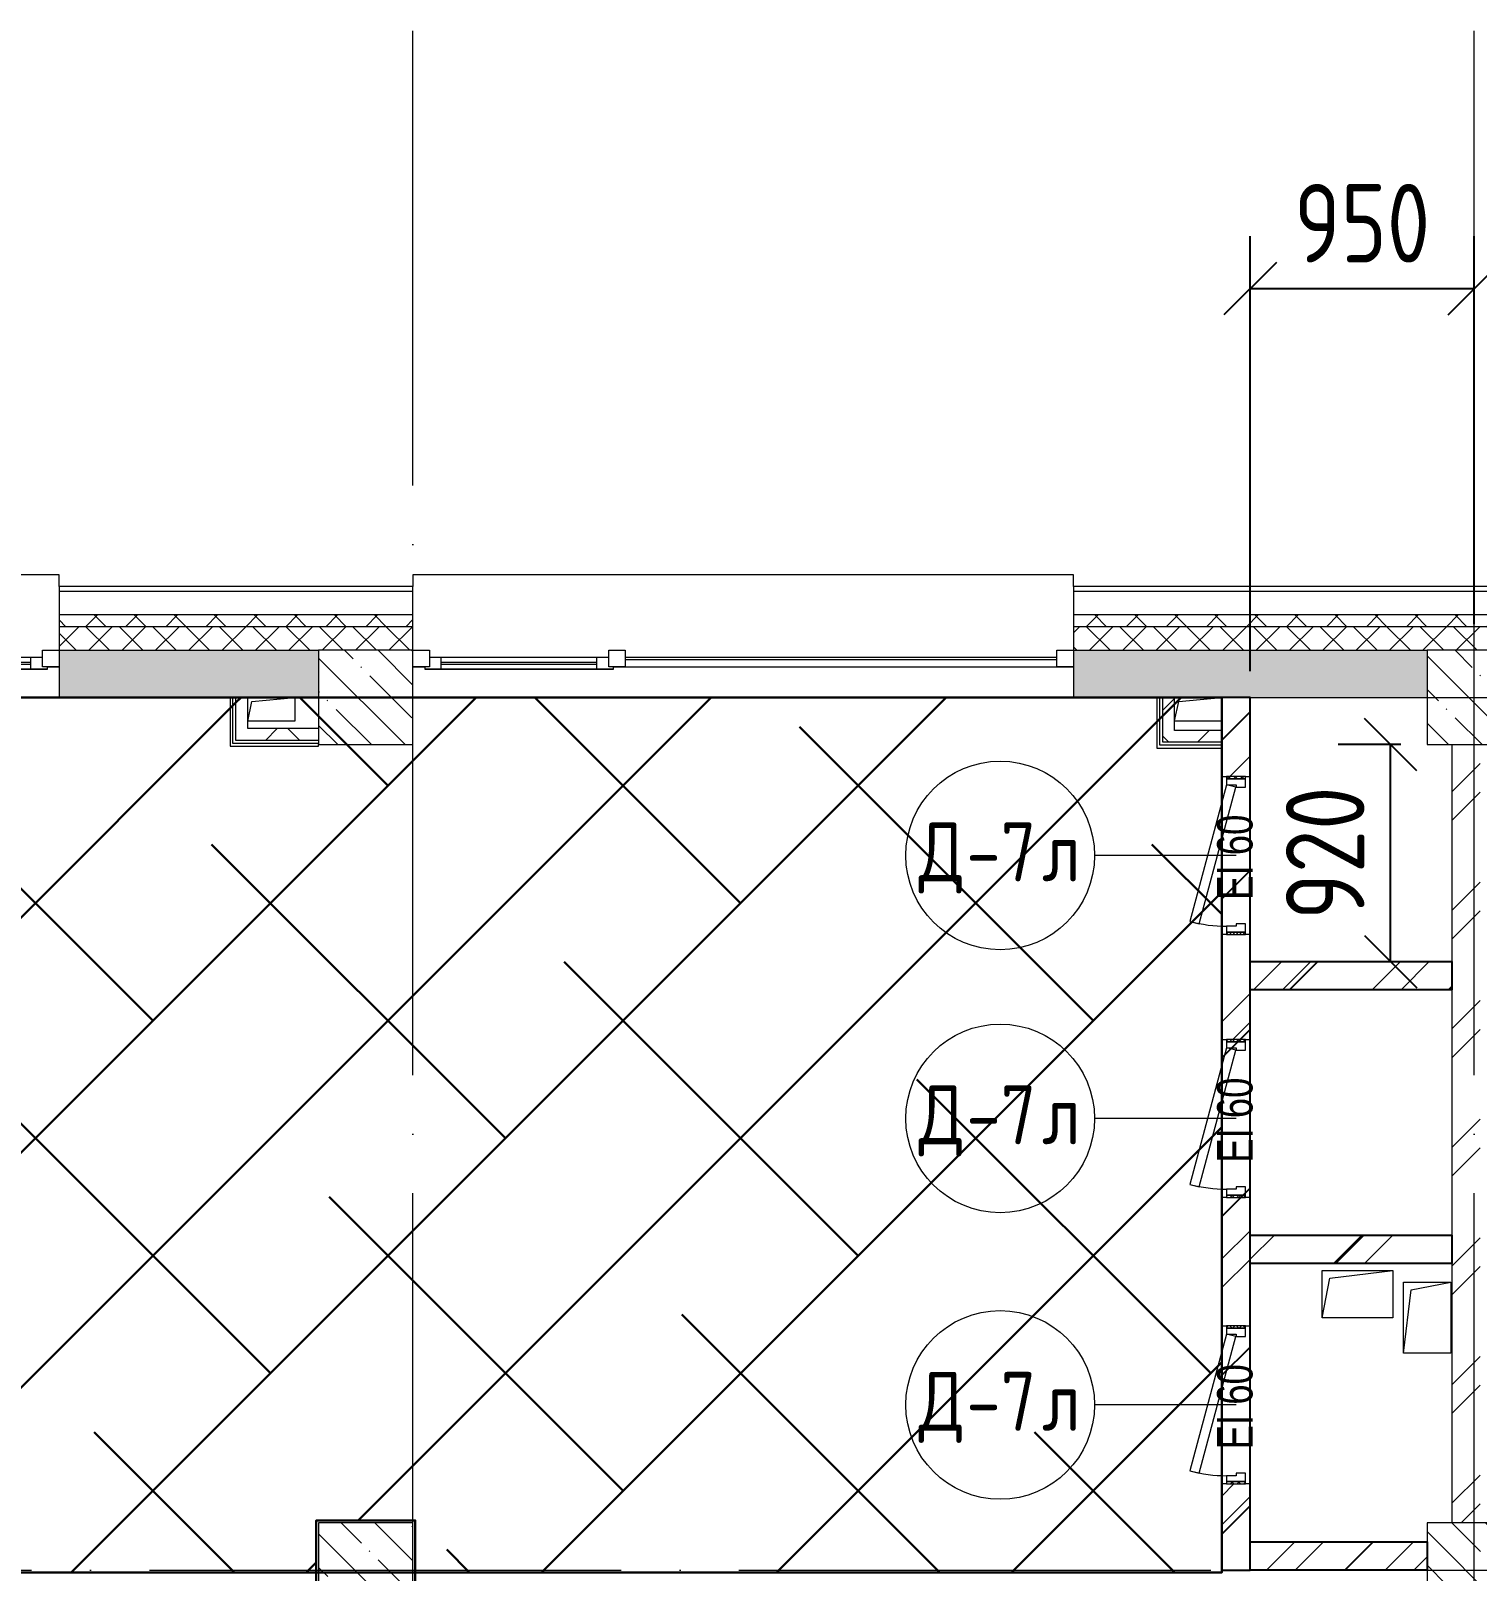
# Model space of a CAD drawing. Header units: millimetres. Extents: x -68946 to 690821, y -552984 to 293768.
# Drawn here: x 47829 to 53961, y -67625 to -61093 of the extents above; entities that cross this region are included whole.
import ezdxf

# ---------------------------------------------------------------- set-up
doc = ezdxf.new("R2010")
doc.units = ezdxf.units.MM
doc.linetypes.add('ADSK_Линия сетки', pattern=[2500, 2000, -250, 0, -250])
doc.layers.get('Defpoints').update_dxf_attribs({"color": 250})
for name, color, linetype, lineweight in [('0) блоки', 250, 'Continuous', 25), ('1.1) Стяжка 5 вып.', 30, 'Continuous', 30), ('1.3) Звуко-изол           5 вып.', 90, 'Continuous', 30), ('A-____-____-DIMS', 250, 'Continuous', 9), ('A-DETL-GENF-OTLN', 250, 'Continuous', 5), ('A-DOOR-____-IDEN', 250, 'Continuous', 9), ('A-DOOR-____-MCUT', 250, 'Continuous', 5), ('A-DOOR-____-OTLN', 250, 'Continuous', 5), ('A-DOOR-FRAM-MCUT', 250, 'Continuous', 5), ('A-DOOR-FRAM-OTLN', 250, 'Continuous', 5), ('A-FLOR-____-OTLN', 250, 'Continuous', 9), ('A-GLAZ-____-MCUT', 250, 'Continuous', 9), ('A-GLAZ-____-OTLN', 250, 'Continuous', 5), ('A-WALL-____-MCUT', 250, 'Continuous', 13), ('A-WALL-____-PATT', 250, 'Continuous', 13), ('A-WALL-FNSH-MCUT', 250, 'Continuous', 13), ('I-WALL-____-OTLN', 250, 'Continuous', 9), ('S-COLS-____-MCUT', 250, 'Continuous', 25), ('S-COLS-____-OTLN', 250, 'Continuous', 9), ('S-GRID-____-OTLN', 250, 'Continuous', 9)]:
    doc.layers.add(name, color=color, linetype=linetype, lineweight=lineweight)
doc.styles.add('Arial Narrow', font='ARIALN.TTF', dxfattribs={"width": 0.9, "height": 150})
doc.styles.add('GOST Common_1', font='', dxfattribs={"width": 0.9, "height": 250})
doc.styles.get("Standard").update_dxf_attribs({"font": 'ГОСТ тип А.ttf'})
doc.styles.get('GOST Common_1').set_extended_font_data('GOST Common')
doc.dimstyles.new('А3', dxfattribs={"dimtxt": 333, "dimasz": 222, "dimexe": 222, "dimexo": 111, "dimgap": 111, "dimtad": 1, "dimtoh": 1, "dimdec": 0, "dimrnd": 0.0015, "dimzin": 0, "dimdsep": 46, "dimtxsty": 'Standard', "dimblk": 'OBLIQUE', "dimcen": 0, "dimclrd": 7, "dimclre": 7, "dimclrt": 7, "dimadec": 0, "dimazin": 0, "dimtfac": 1, "dimtdec": 0, "dimtofl": 0, "dimtmove": 0, "dimatfit": 3, "dimfxl": 1, "dimtolj": 1, "dimtzin": 0, "dimarcsym": 0})
pattern_1 = [(45, (-601.3, -122294.8), (-251.4472, 251.4472), []), (45, (-601.3, -121913.8), (-251.4472, 251.4472), [])]
pattern_2 = [(45, (-601.3, -122294.79), (-141.42136, 141.42136), []), (135, (-601.3, -122294.79), (-141.42136, -141.42136), [])]

# ---------------------------------------------------------------- blocks, each defined once
blk = doc.blocks.new('Дверь_СКБ_1Ст_Внутренняя1 - Н_Д-7л_670x1875h_Технический шкаф ЭОМ и СС-42409413-АР1_Маркировочный план 2 этажа С1')
at = {"layer": 'A-DOOR-____-OTLN'}
h = blk.add_hatch(dxfattribs=at)
h.set_pattern_fill('FP_5', color=256, style=0, pattern_type=2)
h.set_pattern_definition([(135, (1951.41, 124.685), (-14.14214, -14.14214), []), (225, (1951.41, 124.685), (14.14214, -14.14214), [])])
h.paths.add_polyline_path([(337.5, -40), (347.5, -40), (347.5, 40), (337.5, 40)])
at = {"layer": 'A-DOOR-FRAM-OTLN'}
h = blk.add_hatch(dxfattribs=at)
h.set_pattern_fill('FP_6', color=256, style=0, pattern_type=2)
h.set_pattern_definition([(45, (-171.384, 124.685), (-14.1421, 14.1421), []), (135, (-171.384, 124.685), (-14.1421, -14.1421), [])])
h.paths.add_polyline_path([(-322.5, -40), (-312.5, -40), (-312.5, 40), (-322.5, 40)])
at = {"layer": 'A-DOOR-____-MCUT'}
for p, q in [((-267.1, 195.3), (-277.4, 156.7)), ((-277.4, 156.7), (302.1, 1.4)), ((312.5, 40), (-267.1, 195.3)), ((302.1, 1.4), (312.5, 40))]:
    blk.add_line(p, q, dxfattribs=at)
at = {"layer": 'A-DOOR-____-OTLN'}
blk.add_arc((312.5, 40), 600, 165, 180, dxfattribs=at)
at = {"layer": 'A-DOOR-FRAM-MCUT'}
for p, q in [((-312.5, 40), (-322.5, 40)), ((-322.5, 40), (-322.5, -40)), ((-287.5, 40), (-312.5, 40)), ((-312.5, 40), (-312.5, -40)), ((-312.5, -40), (-312.5, 40)), ((-287.5, 0), (-287.5, 40)), ((-277.5, 0), (-287.5, 0)), ((-277.5, -40), (-277.5, 0)), ((312.5, 0), (302.5, 0)), ((302.5, 0), (302.5, -40)), ((312.5, 40), (312.5, 0)), ((337.5, 40), (312.5, 40)), ((337.5, -40), (337.5, 40)), ((347.5, 40), (337.5, 40)), ((337.5, 40), (337.5, -40)), ((347.5, -40), (347.5, 40)), ((-322.5, -40), (-312.5, -40)), ((-312.5, -40), (-277.5, -40)), ((302.5, -40), (337.5, -40)), ((337.5, -40), (347.5, -40))]:
    blk.add_line(p, q, dxfattribs=at)
blk = doc.blocks.new('Окно_СКБ_2Ст1 - Окно_СКБ_2Ст_2800_ОК11-29018754-АР1_Маркировочный план 2 этажа С1')
at = {"layer": 'A-GLAZ-____-MCUT'}
for p, q in [((-1400, -195), (-1400, -125)), ((-1400, -125), (-1330, -125)), ((-1330, -125), (-1330, -195)), ((500, -195), (500, -125)), ((500, -125), (570, -125)), ((570, -125), (570, -195)), ((1330, -195), (1330, -125)), ((1330, -125), (1400, -125)), ((1400, -125), (1400, -195)), ((-1330, -195), (-1400, -195)), ((570, -195), (500, -195)), ((570, -195), (550, -195)), ((550, -195), (550, -205)), ((1330, -155), (570, -155)), ((570, -155), (570, -195)), ((620, -205), (620, -155)), ((1280, -205), (1280, -155)), ((1330, -195), (1330, -155)), ((1400, -195), (1330, -195)), ((1350, -195), (1330, -195)), ((1350, -205), (1350, -195)), ((550, -205), (1350, -205)), ((1350, -205), (550, -205))]:
    blk.add_line(p, q, dxfattribs=at)
at = {"layer": 'A-GLAZ-____-MCUT', "lineweight": 5}
for p, q in [((500, -155), (-1330, -155)), ((500, -165), (-1330, -165)), ((620, -175), (1280, -175)), ((1280, -185), (620, -185))]:
    blk.add_line(p, q, dxfattribs=at)
at = {"layer": 'A-GLAZ-____-OTLN'}
for p, q in [((-1400, -195), (550, -195)), ((1350, -195), (1400, -195))]:
    blk.add_line(p, q, dxfattribs=at)
blk = doc.blocks.new('WNW_Отлив1 - Отлив_металлический 2-V21-АР1_Маркировочный план 2 этажа С1')
at = {"layer": 'A-GLAZ-____-OTLN'}
for p, q in [((1400, 320), (-1400, 320)), ((-1400, 320), (-1400, 270)), ((1400, 270), (1400, 320))]:
    blk.add_line(p, q, dxfattribs=at)
blk = doc.blocks.new('Окно_СКБ_2Ст1 - Окно_СКБ_2Ст_2800_ОК11Л-29018712-АР1_Маркировочный план 2 этажа С1')
at = {"layer": 'A-GLAZ-____-MCUT'}
for p, q in [((-1400, -195), (-1400, -125)), ((-1400, -125), (-1330, -125)), ((-1330, -125), (-1330, -195)), ((-570, -195), (-570, -125)), ((-570, -125), (-500, -125)), ((-500, -125), (-500, -195)), ((1330, -195), (1330, -125)), ((1330, -125), (1400, -125)), ((1400, -125), (1400, -195)), ((-1330, -195), (-1400, -195)), ((-1330, -195), (-1350, -195)), ((-1350, -195), (-1350, -205)), ((-570, -155), (-1330, -155)), ((-1330, -155), (-1330, -195)), ((-1280, -205), (-1280, -155)), ((-620, -205), (-620, -155)), ((-570, -195), (-570, -155)), ((-500, -195), (-570, -195)), ((-550, -195), (-570, -195)), ((-550, -205), (-550, -195)), ((1400, -195), (1330, -195)), ((-1350, -205), (-550, -205)), ((-550, -205), (-1350, -205))]:
    blk.add_line(p, q, dxfattribs=at)
at = {"layer": 'A-GLAZ-____-MCUT', "lineweight": 5}
for p, q in [((-1280, -175), (-620, -175)), ((-620, -185), (-1280, -185)), ((1330, -155), (-500, -155)), ((1330, -165), (-500, -165))]:
    blk.add_line(p, q, dxfattribs=at)
at = {"layer": 'A-GLAZ-____-OTLN'}
for p, q in [((-1400, -195), (-1350, -195)), ((-550, -195), (1400, -195))]:
    blk.add_line(p, q, dxfattribs=at)
blk = doc.blocks.new('_Wn_-As_OpeningMEP_floor__Rectangular - _Wn_-As_OpeningMEP_floor__Rectangular-35307840-АР1_Маркировочный план 2 этажа С1')
at = {"layer": 'A-DETL-GENF-OTLN'}
for p, q in [((-100, 0), (-82.3, 82.3)), ((-82.3, 82.3), (100, 100))]:
    blk.add_line(p, q, dxfattribs=at)
blk = doc.blocks.new('BSC_Колонна _Прямоугольная - 400x400-V37-АР1_Маркировочный план 2 этажа С1')
at = {"layer": 'S-COLS-____-OTLN', "lineweight": 5}
h = blk.add_hatch(dxfattribs=at)
h.set_pattern_fill('FP_40', color=256, style=0, pattern_type=2)
h.set_pattern_definition([(135, (-49850, -54675), (-142.5619, -142.5619), []), (135, (-49707.44, -54675), (-142.5619, -142.5619), [252.016, -50.403, 3.353, -47.05])])
h.paths.add_polyline_path([(-200, -200), (200, -200), (200, 200), (-200, 200)])
at = {"layer": 'S-COLS-____-MCUT', "lineweight": 5}
for p, q in [((200, 200), (-200, 200)), ((-200, 200), (-200, -200)), ((200, -200), (200, 200)), ((-200, -200), (200, -200))]:
    blk.add_line(p, q, dxfattribs=at)
blk = doc.blocks.new('BSC_Колонна _Прямоугольная - 400x400-V38-АР1_Маркировочный план 2 этажа С1')
at = {"layer": 'S-COLS-____-OTLN', "lineweight": 5}
h = blk.add_hatch(dxfattribs=at)
h.set_pattern_fill('FP_41', color=256, style=0, pattern_type=2)
h.set_pattern_definition([(135, (-54550, -54675), (-142.5619, -142.5619), []), (135, (-54407.44, -54675), (-142.5619, -142.5619), [252.016, -50.403, 3.353, -47.05])])
h.paths.add_polyline_path([(-200, -200), (200, -200), (200, 200), (-200, 200)])
at = {"layer": 'S-COLS-____-MCUT', "lineweight": 5}
for p, q in [((200, 200), (-200, 200)), ((-200, 200), (-200, -200)), ((200, -200), (200, 200)), ((-200, -200), (200, -200))]:
    blk.add_line(p, q, dxfattribs=at)
blk = doc.blocks.new('BSC_Колонна _Прямоугольная - 400x400-V42-АР1_Маркировочный план 2 этажа С1')
at = {"layer": 'S-COLS-____-OTLN', "lineweight": 5}
h = blk.add_hatch(dxfattribs=at)
h.set_pattern_fill('FP_46', color=256, style=0, pattern_type=2)
h.set_pattern_definition([(135, (-49850, -58375), (-142.5619, -142.5619), []), (135, (-49707.44, -58375), (-142.5619, -142.5619), [252.016, -50.403, 3.353, -47.05])])
h.paths.add_polyline_path([(-200, -200), (200, -200), (200, 200), (-200, 200), (-200, -53.2)])
at = {"layer": 'S-COLS-____-MCUT', "lineweight": 5}
for p, q in [((200, 200), (-200, 200)), ((-200, 200), (-200, -200)), ((200, -200), (200, 200)), ((-200, -200), (200, -200))]:
    blk.add_line(p, q, dxfattribs=at)
blk = doc.blocks.new('BSC_Колонна _Прямоугольная - 400x400-V43-АР1_Маркировочный план 2 этажа С1')
at = {"layer": 'S-COLS-____-OTLN', "lineweight": 5}
h = blk.add_hatch(dxfattribs=at)
h.set_pattern_fill('FP_47', color=256, style=0, pattern_type=2)
h.set_pattern_definition([(135, (-54550, -58375), (-142.5619, -142.5619), []), (135, (-54407.44, -58375), (-142.5619, -142.5619), [252.016, -50.403, 3.353, -47.05])])
h.paths.add_polyline_path([(-200, -200), (200, -200), (200, 200), (-200, 200)])
at = {"layer": 'S-COLS-____-MCUT', "lineweight": 5}
for p, q in [((200, 200), (-200, 200)), ((-200, 200), (-200, -200)), ((200, -200), (200, 200)), ((-200, -200), (200, -200))]:
    blk.add_line(p, q, dxfattribs=at)
blk = doc.blocks.new('_Wn_-As_OpeningMEP_floor__Rectangular - _Wn_-As_OpeningMEP_floor__Rectangular-V50-АР1_Маркировочный план 2 этажа С1')
at = {"layer": 'A-DETL-GENF-OTLN'}
for p, q in [((-117.9, 117.9), (150, 150)), ((-150, -50), (-117.9, 117.9))]:
    blk.add_line(p, q, dxfattribs=at)
blk = doc.blocks.new('_Wn_-As_OpeningMEP_floor__Rectangular - _Wn_-As_OpeningMEP_floor__Rectangular-39657353-АР1_Маркировочный план 2 этажа С1')
at = {"layer": 'A-DETL-GENF-OTLN'}
for p, q in [((-67.9, 167.9), (100, 200)), ((-100, -100), (-67.9, 167.9))]:
    blk.add_line(p, q, dxfattribs=at)
blk = doc.blocks.new('_Wn_-As_OpeningMEP_floor__Rectangular - _Wn_-As_OpeningMEP_floor__Rectangular-V51-АР1_Маркировочный план 2 этажа С1')
at = {"layer": 'A-DETL-GENF-OTLN'}
for p, q in [((-99.9, 0.3), (-82.3, 82.3)), ((-82.3, 82.3), (98.2, 99.8))]:
    blk.add_line(p, q, dxfattribs=at)
blk = doc.blocks.new('ADSK_Марка_Дверь - Типоразмер_ADSK_Марка-30565456-АР1_Маркировочный план 2 этажа С1')
at = {"layer": 'A-DOOR-____-IDEN'}
blk.add_circle((0, 0), 4, dxfattribs=at)
blk = doc.blocks.new('_Oblique')
at = {"color": 0, "linetype": 'ByBlock', "lineweight": -2}
blk.add_line((-0.5, -0.5), (0.5, 0.5), dxfattribs=at)
blk = doc.blocks.new('*D2836')
at = {"layer": 'A-____-____-DIMS', "color": 7, "lineweight": -2, "transparency": 16777216}
for p, q in [((52998.7, -63808.8), (52998.7, -61964.2)), ((53948.7, -63608.8), (53948.7, -61964.2)), ((52998.7, -62186.2), (53948.7, -62186.2))]:
    blk.add_line(p, q, dxfattribs=at)
at = {"layer": 'Defpoints', "color": 0, "lineweight": 30, "transparency": 16777216}
for p in [(53948.7, -62186.2), (53948.7, -63719.8), (52998.7, -63919.8)]:
    blk.add_point(p, dxfattribs=at)
at = {"layer": 'A-____-____-DIMS', "color": 7, "lineweight": -2, "transparency": 16777216, "xscale": 222, "yscale": 222, "zscale": 222, "rotation": 180}
blk.add_blockref('_Oblique', (52998.7, -62186.2), dxfattribs=at)
at = {"layer": 'A-____-____-DIMS', "color": 7, "lineweight": -2, "transparency": 16777216, "xscale": 222, "yscale": 222, "zscale": 222}
blk.add_blockref('_Oblique', (53948.7, -62186.2), dxfattribs=at)
at = {"layer": 'A-____-____-DIMS', "color": 7, "transparency": 16777216, "insert": (53473.7, -61908.7), "char_height": 333, "width": 1.344, "attachment_point": 5}
blk.add_mtext('\\A1;950', dxfattribs=at)
blk = doc.blocks.new('*D2837')
at = {"layer": 'A-____-____-DIMS', "color": 7, "lineweight": -2, "transparency": 16777216}
for p, q in [((53637.7, -64119.8), (53372.3, -64119.8)), ((53594.3, -65039.8), (53594.3, -64119.8)), ((53599.3, -65039.8), (53816.3, -65039.8))]:
    blk.add_line(p, q, dxfattribs=at)
at = {"layer": 'Defpoints', "color": 0, "lineweight": 30, "transparency": 16777216}
for p in [(53594.3, -64119.8), (53748.7, -64119.8), (53488.3, -65039.8)]:
    blk.add_point(p, dxfattribs=at)
at = {"layer": 'A-____-____-DIMS', "color": 7, "lineweight": -2, "transparency": 16777216, "xscale": 222, "yscale": 222, "zscale": 222}
for p, rotation in [((53594.3, -64119.8), 90), ((53594.3, -65039.8), 270)]:
    blk.add_blockref('_Oblique', p, dxfattribs=dict(at, rotation=rotation))
at = {"layer": 'A-____-____-DIMS', "color": 7, "transparency": 16777216, "insert": (53316.8, -64579.8), "char_height": 333, "width": 1.344, "attachment_point": 5, "rotation": 90}
blk.add_mtext('\\A1;920', dxfattribs=at)

msp = doc.modelspace()

# ---------------------------------------------------------------- hatches: boundary and pattern name
at = {"layer": '0) блоки'}
h = msp.add_hatch(dxfattribs=at)
h.set_pattern_fill('ANSI31', color=256, scale=150)
h.set_pattern_definition([(45, (-601.3, -122294.8), (-336.7596, 336.7596), [])])
h.paths.add_polyline_path([(52998.7078, -67499.7878), (53748.6859, -67499.7878), (53748.6859, -67619.7878), (52998.7078, -67619.7878)])
h.paths.add_polyline_path([(52998.7078, -66199.7878), (53853.7078, -66199.7878), (53853.7078, -66319.7878), (52998.7078, -66319.7878)])
h.paths.add_polyline_path([(52998.7078, -65039.7883), (53853.7078, -65039.7883), (53853.7078, -65159.7883), (52998.7078, -65159.7883)])
h.paths.add_polyline_path([(52878.7078, -67619.7878), (52998.7078, -67619.7878), (52998.7078, -63919.7878), (52878.7078, -63919.7878)])
at = {"layer": '1.1) Стяжка 5 вып.', "lineweight": 30, "true_color": 0xf26722}
h = msp.add_hatch(dxfattribs=at)
h.set_pattern_fill('ANSI32', color=30, scale=222)
h.paths.add_polyline_path([(52878.7078, -63919.7872), (32053.7078, -63919.7872), (32053.7078, -67629.7872), (35336.9036, -67629.7872), (35336.9036, -67409.7878), (35758.6859, -67409.7878), (35758.6859, -67629.7872), (40238.7078, -67629.7872), (40238.7078, -67409.7878), (40658.7078, -67409.7878), (40658.7078, -67629.7872), (44738.7078, -67629.7872), (44738.7078, -67409.7878), (45158.7078, -67409.7878), (45158.7078, -67629.7872), (49038.7078, -67629.7872), (49038.7078, -67409.7878), (49458.6859, -67409.7878), (49458.6859, -67629.7872), (52878.7078, -67629.7872)])
at = {"layer": '1.3) Звуко-изол           5 вып.', "lineweight": 30}
h = msp.add_hatch(dxfattribs=at)
h.set_pattern_fill('ANSI38', color=256, scale=222)
h.paths.add_polyline_path([(52878.7078, -63919.7872), (32053.7078, -63919.7872), (32053.7078, -67629.7872), (35336.9036, -67629.7872), (35336.9036, -67409.7878), (35758.6859, -67409.7878), (35758.6859, -67629.7872), (40238.7078, -67629.7872), (40238.7078, -67409.7878), (40658.7078, -67409.7878), (40658.7078, -67629.7872), (44738.7078, -67629.7872), (44738.7078, -67409.7878), (45158.7078, -67409.7878), (45158.7078, -67629.7872), (49038.7078, -67629.7872), (49038.7078, -67409.7878), (49458.6859, -67409.7878), (49458.6859, -67629.7872), (52878.7078, -67629.7872)])
at = {"layer": 'A-WALL-____-PATT', "lineweight": 15, "true_color": 0x000000}
h = msp.add_hatch(dxfattribs=at)
h.set_pattern_fill('FP_16', color=18, style=0, pattern_type=2)
h.set_pattern_definition([(135, (-601.29, -122294.79), (-84.85281, -84.85281), []), (225, (-601.29, -122294.79), (84.85281, -84.85281), [])])
h.paths.add_polyline_path([(68658.7078, -63619.7883), (68658.7078, -63569.7883), (62418.9373, -63569.7883), (62418.9373, -63619.7883), (67832.2751, -63619.7883)])
h.paths.add_polyline_path([(60985.6868, -63619.7883), (61218.9373, -63619.7883), (61218.9373, -63569.7883), (60568.7078, -63569.7883), (60568.7078, -63619.7883)])
h.paths.add_polyline_path([(59668.7078, -63619.7883), (59668.7078, -63569.7883), (52248.9368, -63569.7883), (52248.9368, -63619.7883), (58703.4907, -63619.7883)])
h.paths.add_polyline_path([(49448.9368, -63619.7883), (49448.9368, -63569.7883), (47948.9368, -63569.7883), (47948.9368, -63619.7883), (48433.6081, -63619.7883)])
h.paths.add_polyline_path([(42048.9368, -63619.7883), (42698.9368, -63619.7883), (42698.9368, -63569.7883), (42048.9368, -63569.7883)])
h.paths.add_polyline_path([(45010.314, -63619.7883), (45148.9368, -63619.7883), (45148.9368, -63569.7883), (43598.9368, -63569.7883), (43598.9368, -63619.7883), (43869.2159, -63619.7883)])
h.paths.add_polyline_path([(39248.9368, -63619.7883), (40798.9368, -63619.7883), (40798.9368, -63569.7883), (39248.9368, -63569.7883)])
h.paths.add_polyline_path([(34898.9368, -63619.7883), (36448.9368, -63619.7883), (36448.9368, -63569.7883), (34898.9368, -63569.7883)])
h.paths.add_polyline_path([(32098.9368, -63619.7883), (32098.9368, -63569.7883), (30548.9368, -63569.7883), (30548.9368, -63619.7883), (31317.1372, -63619.7883)])
h.paths.add_polyline_path([(29034.9411, -63619.7883), (29648.9368, -63619.7883), (29648.9368, -63569.7883), (28998.7078, -63569.7883), (28998.7078, -63619.7883)])
h.paths.add_polyline_path([(27748.7078, -63619.7883), (27748.7078, -63569.7883), (23293.7078, -63569.7883), (23293.7078, -63619.7883), (26752.745, -63619.7883)])
h.paths.add_polyline_path([(21617.8037, -63619.7883), (22043.7078, -63619.7883), (22043.7078, -63569.7883), (21303.6859, -63569.7883), (21303.6859, -63619.7883)])
h.paths.add_polyline_path([(20403.6859, -63619.7883), (20403.6859, -63569.7883), (12148.6859, -63569.7883), (12148.6859, -63619.7883), (19906.1566, -63619.7883)])
h.paths.add_polyline_path([(9348.6859, -63619.7883), (9348.6859, -63569.7883), (8148.6859, -63569.7883), (8148.6859, -63619.7883), (8495.1761, -63619.7883)])
h.paths.add_polyline_path([(6948.6859, -63619.7883), (6948.6859, -63569.7883), (-951.3141, -63569.7883), (-951.3141, -63619.7883), (6212.9799, -63619.7883)])
h = msp.add_hatch(dxfattribs=at)
h.set_pattern_fill('FP_17', color=18, style=0, pattern_type=2)
h.set_pattern_definition([(45, (-601.29, -122294.79), (-70.71068, 70.71068), []), (135, (-601.29, -122294.79), (-70.71068, -70.71068), [])])
h.paths.add_polyline_path([(68448.7078, -63719.7883), (68658.7078, -63719.7883), (68658.7078, -63619.7883), (62418.9373, -63619.7883), (62418.9373, -63719.7872), (67832.2751, -63719.7883)])
h.paths.add_polyline_path([(60985.6868, -63719.7883), (61218.9373, -63719.7883), (61218.9373, -63619.7883), (60568.7078, -63619.7883), (60568.7078, -63719.7883)])
h.paths.add_polyline_path([(59668.7078, -63719.7883), (59668.7078, -63619.7883), (52248.9368, -63619.7883), (52248.9368, -63719.7883), (58703.4907, -63719.7883)])
h.paths.add_polyline_path([(49448.7078, -63719.7883), (49448.9368, -63719.7872), (49448.7078, -63619.7883), (47948.9368, -63619.7883), (47948.9368, -63719.7883), (49048.7125, -63719.7872)])
h.paths.add_polyline_path([(44748.7078, -63719.7883), (44748.7125, -63719.7872), (45148.9368, -63719.7872), (45148.9368, -63619.7883), (43598.9368, -63619.7883), (43598.9368, -63719.7883), (43869.2159, -63719.7883)])
h.paths.add_polyline_path([(42698.9368, -63719.7883), (42698.9368, -63619.7883), (42048.9368, -63619.7883), (42048.9368, -63719.7883)])
h.paths.add_polyline_path([(40648.7078, -63719.7883), (40798.9368, -63719.7872), (40798.9368, -63619.7883), (39248.9368, -63619.7883), (39248.9368, -63719.7883), (40445.9217, -63719.7872)])
h.paths.add_polyline_path([(35748.7078, -63719.7883), (36448.9368, -63719.7872), (36448.9368, -63619.7883), (34898.9368, -63619.7883), (34898.9368, -63719.7883), (35748.6979, -63719.7872)])
h.paths.add_polyline_path([(30548.9368, -63719.7883), (32098.9368, -63719.7883), (32098.9368, -63619.7883), (30548.9368, -63619.7883)])
h.paths.add_polyline_path([(29034.9411, -63719.7883), (29648.9368, -63719.7883), (29648.9368, -63619.7883), (28998.7078, -63619.7883), (28998.7078, -63719.7883)])
h.paths.add_polyline_path([(27748.7078, -63719.7883), (27748.7078, -63619.7883), (23293.7078, -63619.7883), (23293.7078, -63719.7883), (26752.745, -63719.7883)])
h.paths.add_polyline_path([(22043.7078, -63719.7883), (22043.7078, -63619.7883), (21303.6859, -63619.7883), (21303.6859, -63719.7883), (21617.8037, -63719.7883)])
h.paths.add_polyline_path([(20403.6859, -63719.7883), (20403.6859, -63619.7883), (12148.6859, -63619.7883), (12148.6859, -63719.7883), (19906.1566, -63719.7883)])
h.paths.add_polyline_path([(9348.6859, -63719.7883), (9348.6859, -63619.7883), (8148.6859, -63619.7883), (8148.6859, -63719.7883), (8498.7078, -63719.7883)])
h.paths.add_polyline_path([(6948.6859, -63719.7883), (6948.6859, -63619.7883), (-901.3141, -63619.7883), (-901.3141, -63719.7883), (6212.9799, -63719.7883)])
h = msp.add_hatch(dxfattribs=at)
h.set_pattern_fill('FP_24', color=18, style=0, pattern_type=2)
h.set_pattern_definition([(50, (-601.3, -122294.8), (364.3679, -31.8783), [38.1, -419.1]), (355, (-601.3, -122294.8), (-70.4859, 382.1133), [30.48, -335.28]), (100.451, (-570.93, -122297.45), (293.885, 350.2334), [32.38, -356.18]), (46.184, (-601.3, -122193.2), (542.1585, -84.0858), [57.15, -628.65]), (96.636, (-556.1, -122200.2), (474.805, 494.8554), [48.57, -534.27]), (351.184, (-601.3, -122193.2), (474.8102, 494.85), [45.72, -502.92]), (21, (-550.5, -122218.6), (303.2285, -204.5305), [38.1, -419.1]), (326, (-550.5, -122218.6), (123.6039, 368.376), [30.48, -335.28]), (71.451, (-525.22, -122235.63), (426.8341, 163.8427), [32.38, -356.18]), (37.5, (-601.29, -122294.79), (6.17665, 169.11015), [16.764, -314.452, 16.764, -323.596, -336.55]), (37.5, (-601.29, -122294.79), (6.17665, 169.11015), [-671.576, 16.764, -319.786]), (7.5, (-601.3, -122294.79), (133.63888, 200.3615), [16.764, -177.292, 16.764, -306.832, -128.27]), (7.5, (-601.3, -122294.79), (133.63888, 200.3615), [-517.652, 16.764, -111.506]), (327.5, (-714.58, -122294.79), (271.18182, -11.45836), [16.764, -110.236, 16.764, -379.476, -525.78]), (327.5, (-714.58, -122294.79), (271.18182, -11.45836), [-523.24, 16.764, -509.016]), (317.5, (-765.38, -122294.8), (296.2585, 50.85285), [16.764, -148.336, 16.764, -246.38, -373.38]), (317.5, (-765.38, -122294.8), (296.2585, 50.85285), [-428.244, 16.764, -356.616])])
h.paths.add_polyline_path([(68448.7078, -63919.7883), (68448.7078, -63719.7883), (63148.7078, -63719.7883), (63148.7078, -63919.7883), (67832.2751, -63919.7883)])
h.paths.add_polyline_path([(62748.7078, -63919.7883), (62748.7078, -63719.7883), (62418.9373, -63719.7883), (62418.9373, -63919.7883)])
h.paths.add_polyline_path([(60943.7078, -63919.7883), (61218.9373, -63919.7883), (61218.9373, -63719.7883), (60568.7078, -63719.7883), (60568.7078, -63919.7883)])
h.paths.add_polyline_path([(59668.7078, -63919.7883), (59668.7078, -63719.7883), (58648.7078, -63719.7883), (58648.7078, -63919.7883), (58703.4907, -63919.7883)])
h.paths.add_polyline_path([(58248.7078, -63919.7883), (58248.7078, -63719.7883), (54148.7078, -63719.7883), (54148.7078, -63919.7883), (57562.3926, -63919.7883)])
h.paths.add_polyline_path([(52998.7078, -63919.7883), (53748.7078, -63919.7883), (53748.7078, -63719.7883), (52248.9368, -63719.7883), (52248.9368, -63919.7883), (52998.0004, -63919.7883)])
h.paths.add_polyline_path([(49448.7078, -63919.7883), (49448.9368, -63919.7883), (49448.7078, -63719.7883)])
h.paths.add_polyline_path([(49048.7078, -63919.7883), (49048.7078, -63719.7883), (47948.9368, -63719.7883), (47948.9368, -63919.7883), (48433.6081, -63919.7883)])
h.paths.add_polyline_path([(44748.7078, -63919.7883), (44748.7078, -63719.7883), (43598.9368, -63719.7883), (43598.9368, -63919.7883), (43869.2159, -63919.7883)])
h.paths.add_polyline_path([(42048.9368, -63919.7883), (42698.9368, -63919.7883), (42698.9368, -63719.7883), (42048.9368, -63719.7883)])
h.paths.add_polyline_path([(40798.9368, -63919.7883), (40798.9368, -63719.7883), (40648.7078, -63719.7883), (40648.7078, -63919.7883)])
h.paths.add_polyline_path([(39248.9368, -63919.7883), (40248.7078, -63919.7883), (40248.7078, -63719.7883), (39248.9368, -63719.7883)])
h.paths.add_polyline_path([(35748.7078, -63919.7883), (36448.9368, -63919.7883), (36448.9368, -63719.7883), (35748.7078, -63719.7883)])
h.paths.add_polyline_path([(35348.7078, -63919.7883), (35348.7078, -63719.7883), (34898.9368, -63719.7883), (34898.9368, -63919.7883)])
h.paths.add_polyline_path([(32033.7078, -63919.7883), (32098.9368, -63919.7883), (32098.9368, -63719.7883), (31123.7078, -63719.7883), (31123.7078, -63919.7883), (31913.7078, -63919.7883)])
h = msp.add_hatch(dxfattribs=at)
h.set_pattern_fill('FP_25', color=18, style=0, pattern_type=2)
h.set_pattern_definition(pattern_2)
h.paths.add_polyline_path([(48748.4422, -64101.7878), (48748.4422, -63919.7883), (48698.4422, -63919.7883), (48698.4422, -64101.7878)])
h = msp.add_hatch(dxfattribs=at)
h.set_pattern_fill('FP_25', color=18, style=0, pattern_type=2)
h.set_pattern_definition(pattern_2)
h.paths.add_polyline_path([(52678.4033, -64109.7878), (52678.4033, -63919.7878), (52628.4033, -63919.7878), (52628.4033, -64109.7878)])
h = msp.add_hatch(dxfattribs=at)
h.set_pattern_fill('FP_4', color=18, style=0, pattern_type=2)
h.set_pattern_definition(pattern_1)
h.paths.add_polyline_path([(52998.7078, -67499.7878), (52998.0004, -67254.7883), (52878.7078, -67254.7883), (52878.7078, -67499.7878)])
h.paths.add_polyline_path([(52998.0004, -66584.7883), (52998.7078, -66584.7883), (52998.0004, -66039.7883), (52878.7078, -66039.7883), (52878.7078, -66584.7883), (52978.7078, -66584.7883)])
h.paths.add_polyline_path([(52878.7078, -65369.7883), (52998.7078, -65369.7883), (52998.0004, -64924.7883), (52878.7078, -64924.7883), (52878.7078, -65072.3921)])
h.paths.add_polyline_path([(52878.7078, -64254.7883), (52998.7078, -64254.7883), (52998.0004, -63919.7883), (52878.7078, -63919.7883), (52878.7078, -64134.7878)])
h = msp.add_hatch(dxfattribs=at)
h.set_pattern_fill('FP_25', color=18, style=0, pattern_type=2)
h.set_pattern_definition(pattern_2)
h.paths.add_polyline_path([(49048.7078, -64101.7878), (49048.7078, -64051.7878), (48748.4422, -64051.7878), (48748.4422, -64101.7878)])
h = msp.add_hatch(dxfattribs=at)
h.set_pattern_fill('FP_25', color=18, style=0, pattern_type=2)
h.set_pattern_definition(pattern_2)
h.paths.add_polyline_path([(52878.7078, -64109.7878), (52878.7078, -64059.7878), (52678.4033, -64059.7878), (52678.4033, -64109.7878)])
h = msp.add_hatch(dxfattribs=at)
h.set_pattern_fill('FP_4', color=18, style=0, pattern_type=2)
h.set_pattern_definition(pattern_1)
h.paths.add_polyline_path([(53853.7078, -67419.7878), (53973.7078, -67419.7878), (53973.7078, -64119.7878), (53853.7078, -64119.7878), (53853.7078, -67271.1243)])
h = msp.add_hatch(dxfattribs=at)
h.set_pattern_fill('FP_4', color=18, style=0, pattern_type=2)
h.set_pattern_definition(pattern_1)
h.paths.add_polyline_path([(53853.7078, -65159.7883), (53853.7078, -65039.7883), (52998.7078, -65039.7883), (52998.7078, -65159.7883)])
h = msp.add_hatch(dxfattribs=at)
h.set_pattern_fill('FP_4', color=18, style=0, pattern_type=2)
h.set_pattern_definition(pattern_1)
h.paths.add_polyline_path([(53853.7078, -66319.7878), (53853.7078, -66199.7878), (52998.7078, -66199.7878), (52998.7078, -66319.7878)])
h = msp.add_hatch(dxfattribs=at)
h.set_pattern_fill('FP_4', color=18, style=0, pattern_type=2)
h.set_pattern_definition(pattern_1)
h.paths.add_polyline_path([(53748.7078, -67619.7878), (53748.7078, -67499.7878), (52878.7078, -67499.7878), (52878.7078, -67619.7878)])

# ---------------------------------------------------------------- linework, layer by layer
at = {"layer": '0) блоки'}
for points in [[(52878.7078, -67619.7878), (52998.7078, -67619.7878), (52998.7078, -63919.7878), (52878.7078, -63919.7878)], [(52998.7078, -65039.7883), (53853.7078, -65039.7883), (53853.7078, -65159.7883), (52998.7078, -65159.7883)], [(52998.7078, -66199.7878), (53853.7078, -66199.7878), (53853.7078, -66319.7878), (52998.7078, -66319.7878)], [(52998.7078, -67499.7878), (53748.6859, -67499.7878), (53748.6859, -67619.7878), (52998.7078, -67619.7878)]]:
    msp.add_lwpolyline(points, close=True, dxfattribs=at)
at = {"layer": '1.1) Стяжка 5 вып.', "lineweight": 30}
for points in [[(32053.7078, -67629.7872), (52878.7078, -67629.7872), (52878.7078, -63919.7872), (32053.7078, -63919.7872)], [(49038.7078, -67829.7878), (49458.6859, -67829.7878), (49458.6859, -67409.7878), (49038.7078, -67409.7878)]]:
    msp.add_lwpolyline(points, close=True, dxfattribs=at)
at = {"layer": 'A-DOOR-____-IDEN', "color": 18, "true_color": 0x000000}
for p, q in [((52938.7078, -64589.7883), (52338.7078, -64589.7883)), ((52938.7078, -65704.7883), (52338.7078, -65704.7883)), ((52938.7078, -66919.7883), (52338.7078, -66919.7883))]:
    msp.add_line(p, q, dxfattribs=at)
at = {"layer": 'A-FLOR-____-OTLN', "color": 18, "lineweight": 5, "true_color": 0x000000}
for p, q in [((48948.4422, -63919.7883), (48948.4422, -64019.7883)), ((52878.3335, -63919.6695), (52878.3335, -64019.6099)), ((48948.4422, -64019.7883), (48748.4422, -64019.7883)), ((52878.3335, -64019.6099), (52678.4033, -64019.6099)), ((52878.7078, -64364.4294), (52878.7078, -64254.7883)), ((52878.7078, -64924.7883), (52878.7078, -64518.9775)), ((52878.7078, -65479.4294), (52878.7078, -65369.7883)), ((52878.7078, -66039.7883), (52878.7078, -65633.9775)), ((53303.7467, -66549.7883), (53303.7467, -66349.7883)), ((53303.7467, -66349.7883), (53603.7467, -66349.7883)), ((53603.7467, -66349.7883), (53603.7467, -66549.7883)), ((53649.1658, -66699.7872), (53649.1658, -66399.7872)), ((53649.1658, -66399.7872), (53849.1658, -66399.7872)), ((53849.1658, -66399.7872), (53849.1658, -66699.7872)), ((53603.7467, -66549.7883), (53303.7467, -66549.7883)), ((52878.7078, -66694.4294), (52878.7078, -66584.7883)), ((53849.1658, -66699.7872), (53649.1658, -66699.7872)), ((52878.7078, -67254.7883), (52878.7078, -66848.9775))]:
    msp.add_line(p, q, dxfattribs=at)
at = {"layer": 'A-WALL-____-MCUT', "color": 18, "lineweight": 15, "true_color": 0x000000}
for p, q in [((49448.9368, -63469.7883), (47948.9368, -63469.7883)), ((59668.7078, -63469.7883), (52248.9368, -63469.7883)), ((47948.9368, -63569.7883), (47948.9368, -63719.7883)), ((49448.9368, -63569.7883), (47948.9368, -63569.7883)), ((49448.9368, -63619.7883), (47948.9368, -63619.7883)), ((49448.9368, -63719.7883), (49448.9368, -63569.7883)), ((52248.9368, -63569.7883), (52248.9368, -63719.7883)), ((59668.7078, -63569.7883), (52248.9368, -63569.7883)), ((59668.7078, -63619.7883), (52248.9368, -63619.7883)), ((47948.9368, -63719.7883), (49048.7078, -63719.7883)), ((47948.9368, -63719.7883), (47948.9368, -63919.7883)), ((49448.7078, -63719.7883), (49448.9368, -63719.7883)), ((49448.9368, -63919.7883), (49448.9368, -63719.7883)), ((52248.9368, -63719.7883), (53748.7078, -63719.7883)), ((52248.9368, -63719.7883), (52248.9368, -63919.7883)), ((47948.9368, -63919.7883), (49048.7078, -63919.7883)), ((48685.9422, -64114.2878), (48685.9422, -63919.7883)), ((48698.4422, -64101.7878), (48698.4422, -63919.7883)), ((48748.4422, -64051.7878), (48748.4422, -63919.7883)), ((49448.7078, -63919.7883), (49448.9368, -63919.7883)), ((52248.9368, -63919.7883), (52878.7078, -63919.7883)), ((52615.9033, -64122.2878), (52615.9033, -63919.7878)), ((52678.4033, -63919.7878), (52628.4033, -63919.7878)), ((52628.4033, -64109.7878), (52628.4033, -63919.7878)), ((52678.4033, -64059.7878), (52678.4033, -63919.7878)), ((52878.7078, -63919.7883), (52878.7078, -64059.7878)), ((52998.7078, -63919.7883), (52878.7078, -63919.7883)), ((52998.7078, -64254.7883), (52998.7078, -63919.7883)), ((52998.7078, -63919.7883), (53748.7078, -63919.7883)), ((49048.7078, -64051.7878), (48748.4422, -64051.7878)), ((52878.7078, -64059.7878), (52678.4033, -64059.7878)), ((52878.7078, -64109.7878), (52878.7078, -64059.7878)), ((49048.7078, -64114.2878), (48685.9422, -64114.2878)), ((49048.7078, -64101.7878), (48698.4422, -64101.7878)), ((52878.7078, -64122.2878), (52615.9033, -64122.2878)), ((52878.7078, -64109.7878), (52628.4033, -64109.7878)), ((52878.7078, -64109.7878), (52878.7078, -64254.7883)), ((53853.7078, -64119.7878), (53853.7078, -65039.7883)), ((52878.7078, -64254.7883), (52898.7078, -64254.7883)), ((52978.7078, -64254.7883), (52998.7078, -64254.7883)), ((52898.7078, -64924.7883), (52878.7078, -64924.7883)), ((52878.7078, -64924.7883), (52878.7078, -65369.7883)), ((52998.7078, -64924.7883), (52978.7078, -64924.7883)), ((52998.7078, -65039.7883), (52998.7078, -64924.7883)), ((53853.7078, -65039.7883), (52998.7078, -65039.7883)), ((52998.7078, -65369.7883), (52998.7078, -65159.7883)), ((52998.7078, -65159.7883), (53853.7078, -65159.7883)), ((53853.7078, -65159.7883), (53853.7078, -66199.7878)), ((52878.7078, -65369.7883), (52898.7078, -65369.7883)), ((52978.7078, -65369.7883), (52998.7078, -65369.7883)), ((52898.7078, -66039.7883), (52878.7078, -66039.7883)), ((52878.7078, -66039.7883), (52878.7078, -66584.7883)), ((52998.7078, -66039.7883), (52978.7078, -66039.7883)), ((52998.7078, -66199.7878), (52998.7078, -66039.7883)), ((53853.7078, -66199.7878), (52998.7078, -66199.7878)), ((52998.7078, -66584.7883), (52998.7078, -66319.7878)), ((52998.7078, -66319.7878), (53853.7078, -66319.7878)), ((53853.7078, -66319.7878), (53853.7078, -67419.7878)), ((52878.7078, -66584.7883), (52898.7078, -66584.7883)), ((52978.7078, -66584.7883), (52998.7078, -66584.7883)), ((52898.7078, -67254.7883), (52878.7078, -67254.7883)), ((52878.7078, -67254.7883), (52878.7078, -67619.7878)), ((52998.7078, -67254.7883), (52978.7078, -67254.7883)), ((52998.7078, -67499.7878), (52998.7078, -67254.7883)), ((53748.7078, -67499.7878), (52998.7078, -67499.7878)), ((52878.7078, -67619.7878), (53748.7078, -67619.7878))]:
    msp.add_line(p, q, dxfattribs=at)
at = {"layer": 'A-WALL-FNSH-MCUT', "lineweight": 15}
for p, q in [((49448.9368, -63449.7883), (47948.9368, -63449.7883)), ((47948.9368, -63449.7883), (47948.9368, -63569.7883)), ((49448.9368, -63569.7883), (49448.9368, -63449.7883)), ((59668.7078, -63449.7883), (52248.9368, -63449.7883)), ((52248.9368, -63449.7883), (52248.9368, -63569.7883)), ((48673.4422, -63919.7883), (48673.4422, -64126.7878)), ((52603.4033, -63919.7878), (52603.4033, -64134.7878)), ((52628.4033, -63919.7878), (52603.4033, -63919.7878)), ((48673.4422, -64126.7878), (49048.7078, -64126.7878)), ((49048.7078, -64126.7878), (49048.7078, -64119.7872)), ((52603.4033, -64134.7878), (52878.7078, -64134.7878))]:
    msp.add_line(p, q, dxfattribs=at)
at = {"layer": 'I-WALL-____-OTLN', "color": 18, "lineweight": 15, "true_color": 0x000000}
for p, q in [((47948.9368, -63919.7883), (45148.9368, -63919.7883)), ((52248.9368, -63919.7883), (49448.9368, -63919.7883))]:
    msp.add_line(p, q, dxfattribs=at)
at = {"layer": 'S-GRID-____-OTLN', "color": 18, "linetype": 'ADSK_Линия сетки', "true_color": 0x000000}
for p, q in [((49448.7078, -83022.3092), (49448.7078, -61092.7832)), ((53948.7078, -83022.3092), (53948.7078, -61092.7832)), ((-4170.8434, -63919.7878), (72672.5335, -63919.7878)), ((-4170.8434, -67619.7878), (72672.5335, -67619.7878))]:
    msp.add_line(p, q, dxfattribs=at)

# ---------------------------------------------------------------- block references
at = {"layer": 'A-DOOR-____-IDEN', "color": 18, "true_color": 0x000000, "xscale": 99.99999999999993, "yscale": 99.99999999999993, "zscale": 99.99999999999993}
for p in [(51938.7078, -64589.7883), (51938.7078, -65704.7883), (51938.7078, -66919.7883)]:
    msp.add_blockref('ADSK_Марка_Дверь - Типоразмер_ADSK_Марка-30565456-АР1_Маркировочный план 2 этажа С1', p, dxfattribs=at)
at = {"layer": 'A-DOOR-____-OTLN', "color": 18, "true_color": 0x000000, "rotation": 89.99999999999993}
for p in [(52938.7078, -64602.2883), (52938.7078, -65717.2883), (52938.7078, -66932.2883)]:
    msp.add_blockref('Дверь_СКБ_1Ст_Внутренняя1 - Н_Д-7л_670x1875h_Технический шкаф ЭОМ и СС-42409413-АР1_Маркировочный план 2 этажа С1', p, dxfattribs=at)
at = {"layer": 'A-GLAZ-____-OTLN', "color": 18, "true_color": 0x000000}
for name, p in [('WNW_Отлив1 - Отлив_металлический 2-V21-АР1_Маркировочный план 2 этажа С1', (46548.9368, -63719.7883)), ('WNW_Отлив1 - Отлив_металлический 2-V21-АР1_Маркировочный план 2 этажа С1', (50848.9368, -63719.7883)), ('Окно_СКБ_2Ст1 - Окно_СКБ_2Ст_2800_ОК11-29018754-АР1_Маркировочный план 2 этажа С1', (46548.9368, -63594.7883)), ('Окно_СКБ_2Ст1 - Окно_СКБ_2Ст_2800_ОК11Л-29018712-АР1_Маркировочный план 2 этажа С1', (50848.9368, -63594.7883)), ('_Wn_-As_OpeningMEP_floor__Rectangular - _Wn_-As_OpeningMEP_floor__Rectangular-35307840-АР1_Маркировочный план 2 этажа С1', (48848.4422, -64019.7883)), ('_Wn_-As_OpeningMEP_floor__Rectangular - _Wn_-As_OpeningMEP_floor__Rectangular-V51-АР1_Маркировочный план 2 этажа С1', (52778.3335, -64019.6099)), ('_Wn_-As_OpeningMEP_floor__Rectangular - _Wn_-As_OpeningMEP_floor__Rectangular-V50-АР1_Маркировочный план 2 этажа С1', (53453.7467, -66499.7883)), ('_Wn_-As_OpeningMEP_floor__Rectangular - _Wn_-As_OpeningMEP_floor__Rectangular-39657353-АР1_Маркировочный план 2 этажа С1', (53749.1658, -66599.7872))]:
    msp.add_blockref(name, p, dxfattribs=at)
at = {"layer": 'S-COLS-____-OTLN', "color": 18, "lineweight": 5, "true_color": 0x000000}
for name, p in [('BSC_Колонна _Прямоугольная - 400x400-V42-АР1_Маркировочный план 2 этажа С1', (49248.7078, -63919.7872)), ('BSC_Колонна _Прямоугольная - 400x400-V43-АР1_Маркировочный план 2 этажа С1', (53948.7078, -63919.7872)), ('BSC_Колонна _Прямоугольная - 400x400-V37-АР1_Маркировочный план 2 этажа С1', (49248.7078, -67619.7878)), ('BSC_Колонна _Прямоугольная - 400x400-V38-АР1_Маркировочный план 2 этажа С1', (53948.7078, -67619.7878))]:
    msp.add_blockref(name, p, dxfattribs=at)

# ---------------------------------------------------------------- texts
at = {"layer": 'A-DOOR-____-IDEN', "color": 18, "true_color": 0x000000, "char_height": 250, "attachment_point": 1, "style": 'GOST Common_1'}
for s, insert, width in [('\\fGOST Common|b0|i0|c204|p34|;\\W.9;Д', (51592.6504, -64449.3378), 245.316375), ('-7', (51795.0567, -64449.3378), 389.620125), ('\\fGOST Common|b0|i0|c204|p34|;\\W.9;л', (52116.5254, -64449.3378), 194.810062), ('\\fGOST Common|b0|i0|c204|p34|;\\W.9;Д', (51592.6504, -65564.3378), 245.316375), ('-7', (51795.0567, -65564.3378), 389.620125), ('\\fGOST Common|b0|i0|c204|p34|;\\W.9;л', (52116.5254, -65564.3378), 194.810062), ('\\fGOST Common|b0|i0|c204|p34|;\\W.9;Д', (51592.6504, -66779.3378), 245.316375), ('-7', (51795.0567, -66779.3378), 389.620125), ('\\fGOST Common|b0|i0|c204|p34|;\\W.9;л', (52116.5254, -66779.3378), 194.810062)]:
    msp.add_mtext(s, dxfattribs=dict(at, insert=insert, width=width))
at = {"layer": 'A-DOOR-____-IDEN', "color": 18, "true_color": 0x000000, "char_height": 150, "width": 447.341625, "attachment_point": 1, "rotation": 90, "style": 'Arial Narrow'}
for insert in [(52858.5593, -64777.8957), (52858.5593, -65892.8957), (52858.5593, -67107.8957)]:
    msp.add_mtext('EI 60', dxfattribs=dict(at, insert=insert))

# ---------------------------------------------------------------- dimensions: what is measured, and where the dimension line sits
at = {"layer": 'A-____-____-DIMS', "color": 18, "true_color": 0x000000}
dim = msp.add_linear_dim(base=(53948.7078, -62186.2062), p1=(52998.7078, -63919.7883), p2=(53948.7078, -63719.7872), dimstyle='А3', dxfattribs=at)
dim.commit()
dim.dimension.update_dxf_attribs({"geometry": '*D2836', "text_midpoint": (53473.7078, -61908.7062)})
dim = msp.add_linear_dim(base=(53594.3221, -64119.7872), p1=(53488.2561, -65039.7883), p2=(53748.7078, -64119.7872), angle=90, dimstyle='А3', dxfattribs=at)
dim.commit()
dim.dimension.update_dxf_attribs({"geometry": '*D2837', "text_midpoint": (53316.8221, -64579.7878)})

doc.saveas('drawing.dxf')
